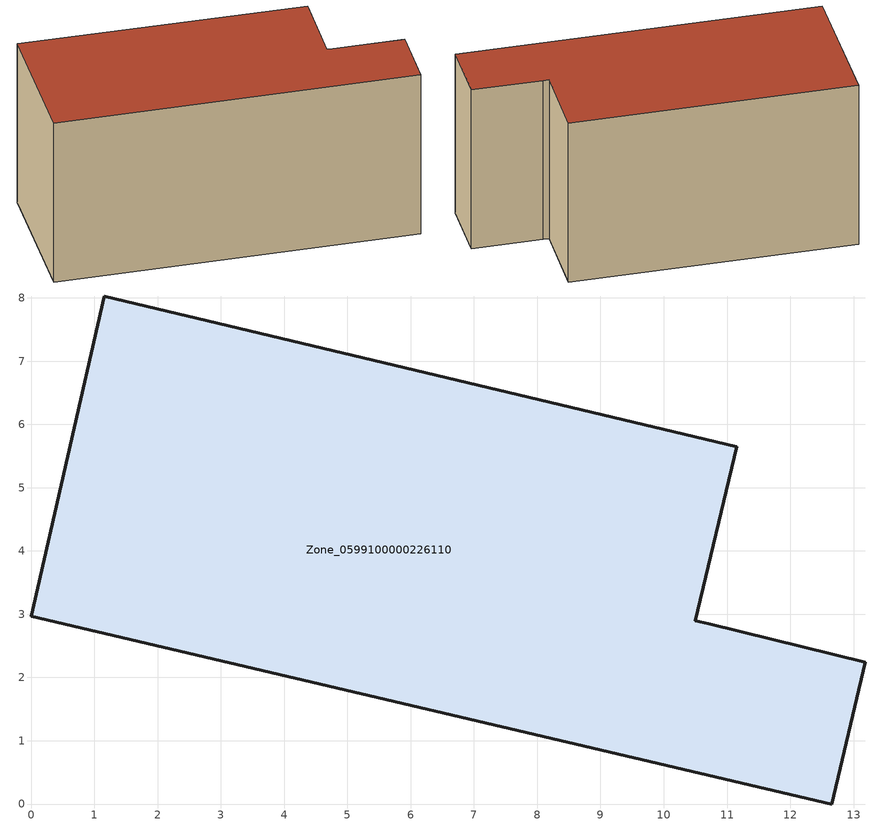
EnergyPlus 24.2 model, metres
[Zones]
Zone_0599100000226110
 floor ground (C_G): 11.15,5.65 10.5,2.9 10.71,2.85 13.19,2.24 12.66,0 0,2.97 1.16,8.03 z0
 wall outside (C_F): 0,2.97 12.66,0 13.19,2.24 10.71,2.85 10.5,2.9 11.15,5.65 1.16,8.03 0,2.97 z0:6.52
 roof outside (C_R): 10.71,2.85 10.5,2.9 11.15,5.65 1.16,8.03 0,2.97 12.66,0 13.19,2.24 z6.52
[BUILDING]
Pand.0599100000226110: North Axis=0; Terrain=City; Loads Convergence Tolerance Value=0.04; Temperature Convergence Tolerance Value=0.4; Solar Distribution=FullExterior; Maximum Number of Warmup Days=25; Minimum Number of Warmup Days=1
[Site:Location]
Rotterdam.The.Hague.AP_ZH_NLD Design_Conditions: Latitude=51.96; Longitude=4.45; Time Zone=1; Elevation=-4.5
[SITE:GROUNDTEMPERATURE:BUILDINGSURFACE]
18, 18, 18, 18, 18, 18, 18, 18, 18, 18, 18, 18
[MATERIAL] Thermal Absorptance=0.9; Solar Absorptance=0.7; Visible Absorptance=0.7
Name | Roughness | Thickness | Conductivity | Density | Specific Heat
G.TC.1946 | MediumSmooth | 0.15 | 1 | 540 | 1210
F.TC.1946 | Rough | 0.3 | 0.857143 | 1920 | 840
R.TC.1946 | MediumRough | 0.2 | 0.909091 | 1500 | 1000
[CONSTRUCTION]
C_G: G.TC.1946
C_F: F.TC.1946
C_R: R.TC.1946
[ZONE]
Zone_0599100000226110: Type=1; Multiplier=1; Ceiling Height=Autocalculate; Volume=Autocalculate; Floor Area=autocalculate; Part of Total Floor Area=Yes
[ZONEINFILTRATION:DESIGNFLOWRATE]
Infil_Zone_0599100000226110: Zone or ZoneList or Space or SpaceList=Zone_0599100000226110; Schedule=AlwaysOn; Design Flow Rate Calculation Method=Flow/Area; Flow Rate per Floor Area=0.003; Constant Term Coefficient=1; Temperature Term Coefficient=0; Velocity Term Coefficient=0; Velocity Squared Term Coefficient=0
[HVACTEMPLATE:ZONE:IDEALLOADSAIRSYSTEM]
Zone_0599100000226110: Maximum Heating Supply Air Temperature=50; Minimum Cooling Supply Air Temperature=13; Maximum Heating Supply Air Humidity Ratio=0.0156; Minimum Cooling Supply Air Humidity Ratio=0.0077; Heating Limit=NoLimit; Cooling Limit=NoLimit; Dehumidification Control Type=ConstantSensibleHeatRatio; Cooling Sensible Heat Ratio=0.7; Dehumidification Setpoint=60; Humidification Control Type=None; Humidification Setpoint=30; Outdoor Air Method=None; Outdoor Air Flow Rate per Person=0.00944; Outdoor Air Flow Rate per Zone Floor Area=0; Outdoor Air Flow Rate per Zone=0; Demand Controlled Ventilation Type=None; Outdoor Air Economizer Type=NoEconomizer; Heat Recovery Type=None; Sensible Heat Recovery Effectiveness=0.7; Latent Heat Recovery Effectiveness=0.65
[ZONECONTROL:THERMOSTAT]
ThermostatControl_Zone_0599100000226110: Zone or ZoneList=Zone_0599100000226110; Control Type Schedule=DualSetpointControlType; Control 1=Thermostat_Zone_0599100000226110; Temperature Difference Between Cutout And Setpoint=0
[THERMOSTATSETPOINT:DUALSETPOINT]
Thermostat_Zone_0599100000226110: Heating Setpoint Temperature Schedule=HeatingSetpoint_Zone_0599100000226110; Cooling Setpoint Temperature Schedule=CoolingSetpoint_Zone_0599100000226110
[SCHEDULE:COMPACT]
HeatingSetpoint_Zone_0599100000226110: Through: 12/31, For: AllDays, Until: 24:00, 21
CoolingSetpoint_Zone_0599100000226110: Through: 12/31, For: AllDays, Until: 24:00, 24
DualSetpointControlType: Through: 12/31, For: AllDays, Until: 24:00, 4
AlwaysOn: Through: 12/31, For: AllDays, Until: 24:00, 1
